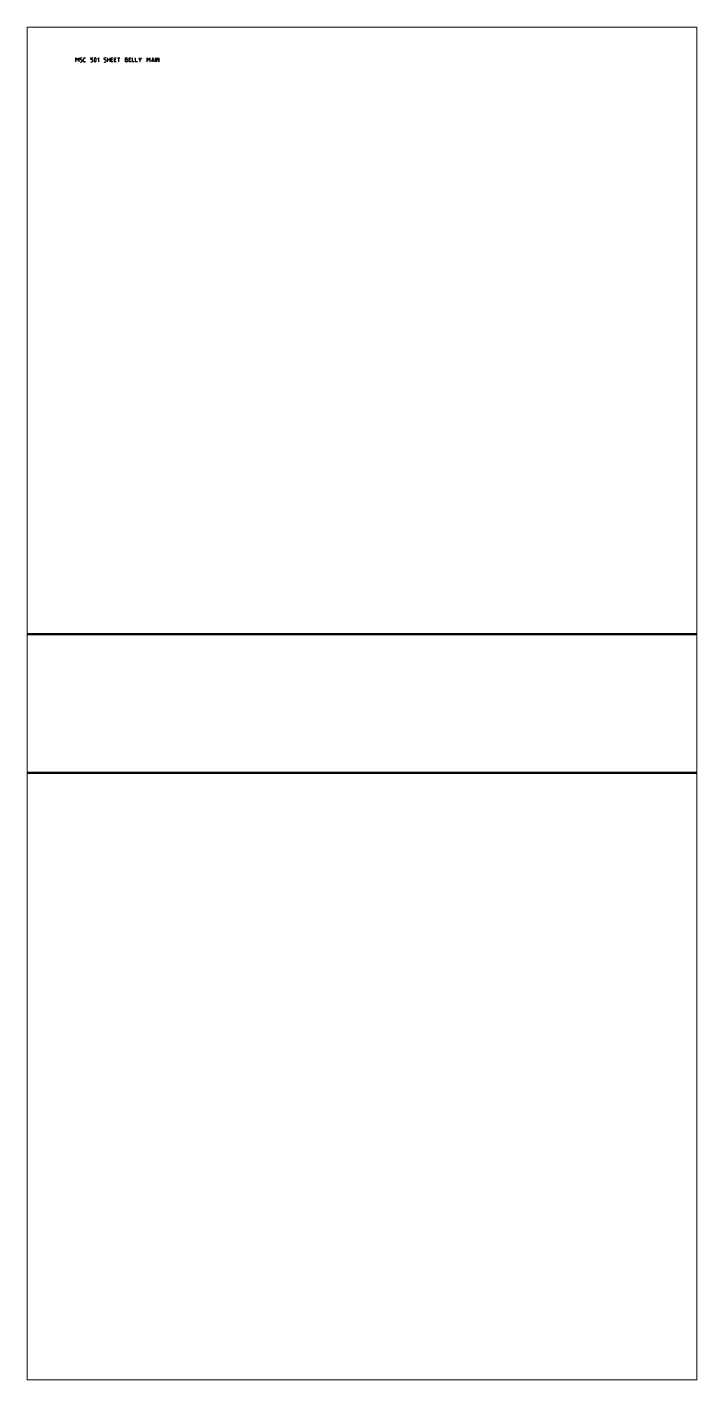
# Model space of a CAD drawing. Header units: millimetres. Extents: x 0 to 980, y 0 to 1981.
import ezdxf

# ---------------------------------------------------------------- set-up
doc = ezdxf.new("R2010")
doc.units = ezdxf.units.MM
for name, color, linetype, lineweight in [('IV_BEND', 250, 'Continuous', 50), ('IV_MARK_SURFACE', 2, 'Continuous', 25), ('IV_OUTER_PROFILE', 7, 'Continuous', 5)]:
    doc.layers.add(name, color=color, linetype=linetype, lineweight=lineweight)

msp = doc.modelspace()

# ---------------------------------------------------------------- linework, layer by layer
at = {"layer": 'IV_BEND'}
for p, q in [((0, 1092), (980, 1092)), ((980, 888.7), (0, 888.7))]:
    msp.add_line(p, q, dxfattribs=at)
at = {"layer": 'IV_MARK_SURFACE'}
for p, q in [((71.5, 1929.5), (71.5, 1935.6)), ((71.5, 1935.6), (73.6, 1932.2)), ((73.6, 1932.2), (75.6, 1935.6)), ((75.6, 1935.6), (75.6, 1929.5)), ((80, 1932.2), (78.3, 1933.2)), ((82.7, 1930.8), (82.7, 1934.2)), ((84.1, 1935.6), (85.4, 1935.6)), ((85.4, 1929.5), (84.1, 1929.5)), ((93.5, 1932.9), (93.5, 1935.6)), ((93.5, 1935.6), (96.2, 1935.6)), ((95.2, 1932.9), (93.5, 1932.9)), ((93.5, 1929.5), (95.2, 1929.5)), ((96.2, 1930.8), (96.2, 1931.5)), ((103, 1934.2), (104.4, 1935.6)), ((104.4, 1935.6), (104.4, 1929.5)), ((114.9, 1932.2), (113.2, 1933.2)), ((117.6, 1932.9), (117.6, 1935.6)), ((117.6, 1932.9), (120.9, 1932.9)), ((117.6, 1929.5), (117.6, 1932.9)), ((120.9, 1935.6), (120.9, 1932.9)), ((120.9, 1932.9), (120.9, 1929.5)), ((123, 1932.9), (123, 1935.6)), ((123, 1935.6), (125.7, 1935.6)), ((123, 1929.5), (123, 1932.9)), ((123, 1932.9), (125, 1932.9)), ((125.7, 1929.5), (123, 1929.5)), ((127.7, 1932.9), (127.7, 1935.6)), ((127.7, 1935.6), (130.4, 1935.6)), ((127.7, 1929.5), (127.7, 1932.9)), ((127.7, 1932.9), (129.7, 1932.9)), ((130.4, 1929.5), (127.7, 1929.5)), ((132.4, 1935.6), (134.1, 1935.6)), ((134.1, 1929.5), (134.1, 1935.6)), ((134.1, 1935.6), (135.8, 1935.6)), ((144, 1935.6), (145.6, 1935.6)), ((144, 1932.9), (144, 1935.6)), ((145.6, 1932.9), (144, 1932.9)), ((144, 1929.5), (144, 1932.9)), ((145.6, 1929.5), (144, 1929.5)), ((149.4, 1932.9), (149.4, 1935.6)), ((149.4, 1935.6), (152.1, 1935.6)), ((149.4, 1929.5), (149.4, 1932.9)), ((149.4, 1932.9), (151.4, 1932.9)), ((152.1, 1929.5), (149.4, 1929.5)), ((154.1, 1929.5), (154.1, 1935.6)), ((156.8, 1929.5), (154.1, 1929.5)), ((158.8, 1929.5), (158.8, 1935.6)), ((161.5, 1929.5), (158.8, 1929.5)), ((165.6, 1932.9), (163.6, 1935.6)), ((167.6, 1935.6), (165.6, 1932.9)), ((165.6, 1929.5), (165.6, 1932.9)), ((175.8, 1929.5), (175.8, 1935.6)), ((175.8, 1935.6), (177.8, 1932.2)), ((177.8, 1932.2), (179.8, 1935.6)), ((179.8, 1935.6), (179.8, 1929.5)), ((183.9, 1935.6), (181.8, 1929.5)), ((182.5, 1931.2), (185.2, 1931.2)), ((185.9, 1929.5), (183.9, 1935.6)), ((187.9, 1929.5), (187.9, 1935.6)), ((190, 1929.5), (190, 1935.6)), ((190, 1935.6), (193.3, 1929.5)), ((193.3, 1929.5), (193.3, 1935.6))]:
    msp.add_line(p, q, dxfattribs=at)
for centre, radius, start, end in [((78.9, 1931.7), 2.28, 236.4174, 280.9627), ((79, 1934.4), 1.35, 139.6263, 239.2984), ((79.3, 1932.7), 2.86, 61.7153, 118.2847), ((79.3, 1930.9), 1.45, 272.3685, 59.559), ((84.1, 1934.2), 1.35, 90, 180), ((84.1, 1930.8), 1.35, 180, 270), ((94.8, 1931.5), 1.45, 1.0861, 72.6537), ((94.8, 1930.9), 1.45, 287.3463, 358.9139), ((106.8, 1932.5), 8.52, 163.8661, 196.1339), ((99.6, 1934.5), 1.1, 22.4119, 157.5881), ((99.6, 1930.6), 1.1, 203.0373, 336.9627), ((92.5, 1932.5), 8.52, 343.8661, 16.1339), ((113.8, 1934.4), 1.35, 139.6263, 239.2984), ((113.7, 1931.7), 2.28, 236.4174, 280.9627), ((114.2, 1932.7), 2.86, 61.7153, 118.2847), ((114.1, 1930.9), 1.45, 272.3685, 59.559), ((145.6, 1934.2), 1.35, 270, 90), ((145.6, 1931.2), 1.69, 270, 90)]:
    msp.add_arc(centre, radius, start, end, dxfattribs=at)
at = {"layer": 'IV_OUTER_PROFILE'}
for p, q in [((980, 1980.6), (0, 1980.6)), ((0, 0), (0, 1980.6)), ((980, 0), (980, 1980.6)), ((980, 0), (0, 0))]:
    msp.add_line(p, q, dxfattribs=at)

doc.saveas('drawing.dxf')
